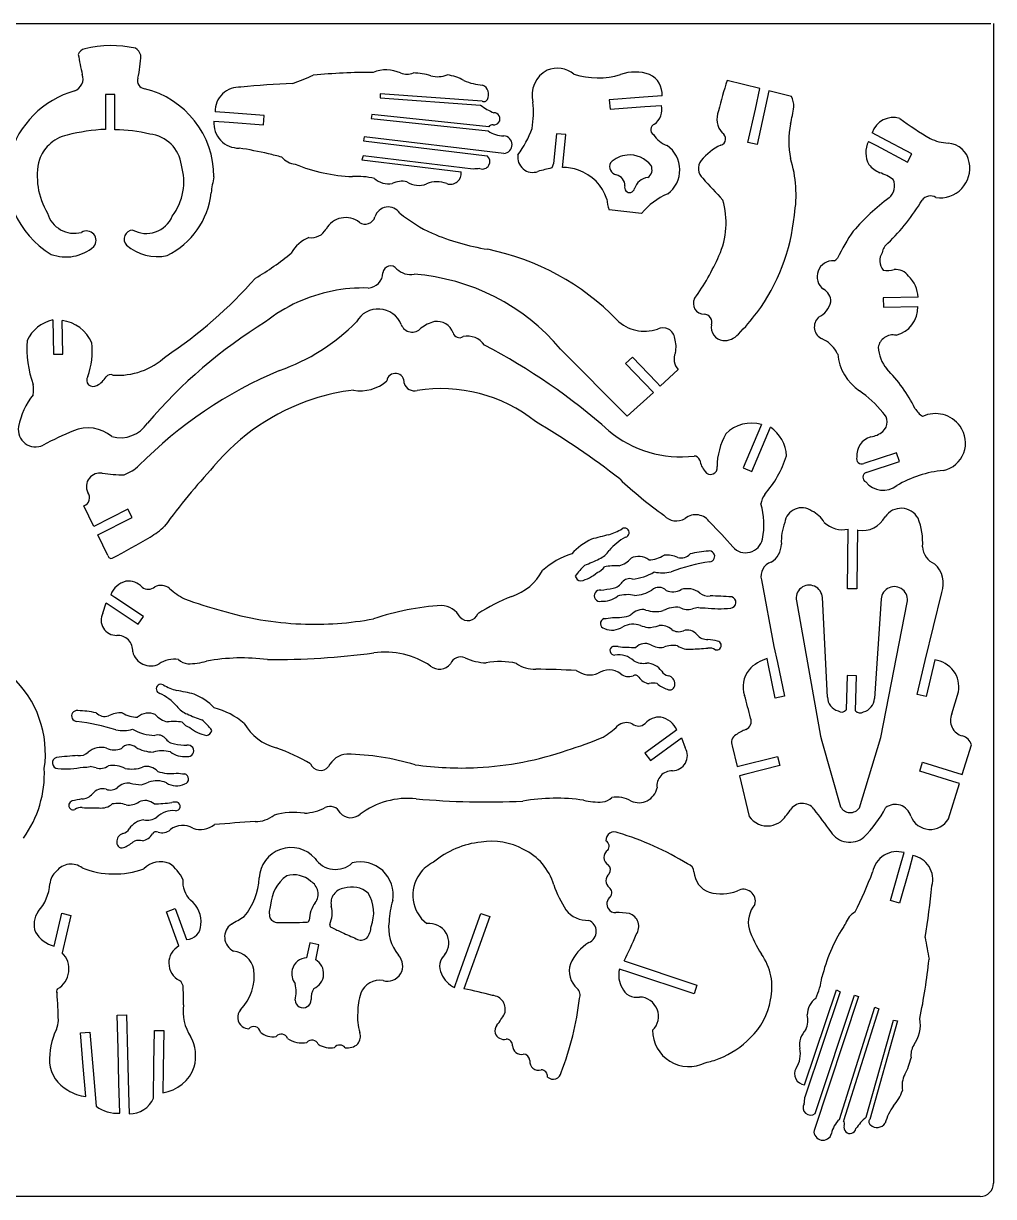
# Model space of a CAD drawing. Extents: x 0 to 240, y 0 to 132.
# Drawn here: x 130.4 to 239.7, y 0 to 132.1 of the extents above; entities that cross this region are included whole.
import ezdxf

# ---------------------------------------------------------------- set-up
doc = ezdxf.new("R2010")
doc.units = 0
doc.layers.add('WHITE', color=7, linetype='CONTINUOUS')

msp = doc.modelspace()

# ---------------------------------------------------------------- linework, layer by layer
at = {"layer": 'WHITE', "linetype": 'CONTINUOUS'}
for p, q in [((1.5, 132.138432), (239.376584, 132.138432)), ((239.673849, 132.138432), (239.673849, 1.5)), ((213.338849, 124.794492), (209.658849, 125.707992)), ((182.069776, 123.387631), (170.551349, 124.227492)), ((170.551349, 124.227492), (170.551349, 123.760492)), ((212.834849, 122.500492), (213.338849, 124.794492)), ((214.357349, 124.542492), (213.023849, 118.489492)), ((216.908986, 123.912653), (214.357349, 124.542492)), ((140.668349, 124.148992), (139.618349, 124.143492)), ((139.618349, 124.143492), (139.634349, 120.767992)), ((140.684349, 120.720492), (140.668349, 124.148992)), ((170.551349, 123.760492), (181.880849, 122.935992)), ((200.250849, 123.817992), (196.381349, 123.544992)), ((196.381349, 123.544992), (196.460349, 122.500492)), ((202.345349, 123.970492), (200.250849, 123.817992)), ((200.387349, 122.778492), (202.277369, 122.909777)), ((153.572849, 122.053992), (151.955849, 122.174992)), ((157.499849, 121.765492), (153.572849, 122.053992)), ((157.421349, 120.720492), (157.499849, 121.765492)), ((169.616849, 121.896492), (169.553849, 121.429492)), ((182.794515, 120.505398), (169.616849, 121.896492)), ((196.460349, 122.500492), (200.387349, 122.778492)), ((212.000349, 118.720492), (212.834849, 122.500492)), ((139.634349, 120.767992), (139.634305, 120.211381)), ((140.684349, 120.174492), (140.684349, 120.720492)), ((151.829876, 121.130253), (153.557349, 121.003992)), ((153.557349, 121.003992), (157.421349, 120.720492)), ((169.553849, 121.429492), (182.726349, 120.043492)), ((168.755849, 119.371492), (168.687849, 118.903992)), ((184.511376, 117.486434), (168.755849, 119.371492)), ((190.443849, 119.722992), (190.097349, 116.368492)), ((191.488349, 119.617992), (190.443849, 119.722992)), ((191.136849, 116.205492), (191.488349, 119.617992)), ((227.046849, 119.271492), (225.991349, 119.827992)), ((230.469849, 117.460492), (227.046849, 119.271492)), ((168.687849, 118.903992), (182.631849, 117.239992)), ((213.023849, 118.489492), (212.000349, 118.720492)), ((225.582107, 118.856919), (226.495349, 118.373992)), ((226.495349, 118.373992), (229.981349, 116.530992)), ((168.635349, 117.234492), (168.503849, 116.777992)), ((168.503849, 116.777992), (179.702349, 115.417992)), ((181.051313, 115.733299), (168.635349, 117.234492)), ((190.097349, 116.368492), (189.892478, 115.858984)), ((229.981349, 116.530992), (230.469849, 117.460492)), ((191.110349, 115.921992), (191.136849, 116.205492)), ((200.024849, 110.740492), (196.365906, 111.144892)), ((231.183737, 101.300742), (227.246349, 101.221992)), ((227.246349, 101.221992), (227.267349, 100.171992)), ((227.267349, 100.171992), (231.141849, 100.245492)), ((133.675251, 98.754652), (133.748849, 94.879992)), ((134.798849, 94.900992), (134.725349, 98.670492)), ((198.376349, 87.886992), (190.895349, 95.462992)), ((133.748849, 94.879992), (134.798849, 94.900992)), ((198.985349, 94.564992), (198.224349, 93.835492)), ((198.224349, 93.835492), (201.353349, 90.569992)), ((201.710349, 91.719492), (198.985349, 94.564992)), ((204.14639, 93.15802), (202.114349, 91.294492)), ((202.114349, 91.294492), (201.710349, 91.719492)), ((201.353349, 90.569992), (198.376349, 87.886992)), ((212.425349, 81.676492), (214.541321, 86.669236)), ((213.527849, 86.978992), (212.992349, 85.718992)), ((212.992349, 85.718992), (211.459349, 82.085992)), ((228.747849, 83.781492), (225.062349, 82.589992)), ((229.067849, 82.778992), (228.747849, 83.781492)), ((211.459349, 82.085992), (212.425349, 81.676492)), ((225.319529, 81.571542), (229.067849, 82.778992)), ((138.295349, 75.491992), (137.187491, 77.801703)), ((142.148849, 77.423992), (138.295349, 75.491992)), ((142.621349, 76.483992), (142.148849, 77.423992)), ((138.757349, 74.546992), (142.621349, 76.483992)), ((139.875849, 72.205492), (138.757349, 74.546992)), ((223.214349, 68.451492), (223.287849, 75.171492)), ((224.337849, 75.050992), (224.306349, 72.310492)), ((224.400722, 75.045672), (224.337849, 75.050992)), ((224.306349, 72.310492), (224.264349, 68.435992)), ((213.51724, 69.454603), (214.934849, 61.957492)), ((140.663349, 67.485492), (140.201349, 67.795492)), ((143.886849, 65.332992), (140.663349, 67.485492)), ((220.950607, 56.235657), (220.387226, 67.460295)), ((224.264349, 68.435992), (223.214349, 68.451492)), ((232.905849, 64.225492), (233.834849, 68.052492)), ((139.318943, 65.726986), (139.702349, 66.865992)), ((139.702349, 66.865992), (140.027849, 66.645492)), ((140.027849, 66.645492), (143.303849, 64.456492)), ((217.455097, 67.086908), (220.174349, 51.851192)), ((227.016591, 67.317492), (226.26145, 56.106022)), ((226.962849, 51.709442), (229.939349, 66.897492)), ((143.303849, 64.456492), (143.886849, 65.332992)), ((231.981849, 60.392992), (232.905849, 64.225492)), ((214.934849, 61.957492), (215.333849, 60.151492)), ((214.294349, 60.004492), (214.173849, 60.592492)), ((215.087349, 56.145492), (214.294349, 60.004492)), ((215.333849, 60.151492), (216.116349, 56.355492)), ((231.052349, 56.565492), (231.981849, 60.392992)), ((233.06823, 60.440292), (232.070849, 56.318992)), ((223.172349, 58.696992), (223.072343, 54.822452)), ((224.222349, 58.665492), (223.172349, 58.696992)), ((224.117022, 54.728192), (224.222349, 58.665492)), ((234.963431, 54.360656), (235.730349, 56.854492)), ((216.116349, 56.355492), (215.087349, 56.145492)), ((232.070849, 56.318992), (231.052349, 56.565492)), ((203.531849, 52.234442), (200.397849, 49.955942)), ((203.983349, 52.565192), (203.531849, 52.234442)), ((204.198849, 51.425942), (204.518849, 51.656942)), ((204.518849, 51.656942), (204.944055, 50.533411)), ((220.174349, 51.851192), (220.337349, 51.289442)), ((224.552866, 43.8029), (226.962849, 51.709442)), ((201.017349, 49.105442), (204.198849, 51.425942)), ((210.230692, 50.759169), (210.787349, 48.428192)), ((220.337349, 51.289442), (222.447849, 43.907942)), ((236.144849, 47.535692), (237.173849, 50.879942)), ((200.397849, 49.955942), (201.017349, 49.105442)), ((210.787349, 48.428192), (215.333849, 49.567442)), ((215.333849, 49.567442), (215.591349, 48.548942)), ((231.372849, 47.924192), (231.682349, 48.926942)), ((231.682349, 48.926942), (236.144849, 47.535692)), ((211.769349, 47.593442), (211.034349, 47.404442)), ((215.591349, 48.548942), (211.769349, 47.593442)), ((235.068849, 46.769192), (231.372849, 47.924192)), ((211.034349, 47.404442), (212.131349, 42.815942)), ((234.612019, 42.563883), (235.835349, 46.532942)), ((235.835349, 46.532942), (235.068849, 46.769192)), ((229.120349, 37.072442), (229.593016, 38.741903)), ((230.590349, 38.405942), (230.149349, 36.846692)), ((228.059849, 33.344942), (229.120349, 37.072442)), ((230.149349, 36.846692), (229.073349, 33.056192)), ((229.073349, 33.056192), (228.059849, 33.344942)), ((133.827455, 28.220943), (134.704349, 31.916942)), ((134.704349, 31.916942), (135.728349, 31.675442)), ((146.495849, 32.084942), (147.482849, 32.441942)), ((147.897858, 28.231437), (146.495849, 32.084942)), ((147.482849, 32.441942), (148.748349, 28.961192)), ((180.641849, 28.310192), (181.917849, 31.895942)), ((181.917849, 31.895942), (182.909849, 31.544192)), ((135.728349, 31.675442), (134.730849, 27.464942)), ((182.909849, 31.544192), (181.455849, 27.470192)), ((162.634349, 28.583192), (162.277349, 26.903192)), ((163.663349, 28.362692), (162.634349, 28.583192)), ((163.301416, 26.666924), (163.663349, 28.362692)), ((179.366349, 24.729692), (180.641849, 28.310192)), ((181.455849, 27.470192), (180.006475, 23.401246)), ((198.050849, 26.540942), (206.261849, 23.821442)), ((198.707349, 25.217942), (197.515219, 25.611707)), ((205.931349, 22.823942), (198.707349, 25.217942)), ((178.940849, 23.548442), (179.366349, 24.729692)), ((206.261849, 23.821442), (205.931349, 22.823942)), ((218.389349, 12.586442), (221.969849, 23.280692)), ((222.395349, 23.060192), (218.426319, 11.200651)), ((224.458349, 22.514192), (219.444607, 7.457174)), ((219.581349, 9.347167), (224.017349, 22.671692)), ((221.969849, 23.280692), (222.395349, 23.060192)), ((224.017349, 22.671692), (224.458349, 22.514192)), ((222.311349, 8.696167), (226.316849, 21.317192)), ((226.757849, 21.159692), (222.752098, 8.533421)), ((226.316849, 21.317192), (226.757849, 21.159692)), ((140.936349, 20.424692), (141.986349, 20.456192)), ((141.035849, 16.623692), (140.936349, 20.424692)), ((141.986349, 20.456192), (142.101849, 16.130192)), ((225.314349, 8.937667), (228.401349, 19.873442)), ((228.401349, 19.873442), (228.857849, 19.778942)), ((136.793849, 18.424442), (137.838849, 18.513692)), ((137.838849, 18.513692), (138.211349, 14.208692)), ((145.078349, 14.901692), (145.130849, 18.707942)), ((145.130849, 18.707942), (146.180849, 18.692192)), ((146.180849, 18.692192), (146.123349, 14.371442)), ((228.857849, 19.778942), (225.718582, 8.664664)), ((137.119349, 14.633942), (136.793849, 18.424442)), ((141.135849, 12.822692), (141.035849, 16.623692)), ((142.101849, 16.130192), (142.211849, 11.809442)), ((137.413268, 11.252938), (137.119349, 14.633942)), ((145.025732, 11.095418), (145.078349, 14.901692)), ((138.211349, 14.208692), (138.563349, 10.166167)), ((146.123349, 14.371442), (146.086349, 11.699192)), ((141.225071, 9.383937), (141.135849, 12.822692)), ((142.211849, 11.809442), (142.280349, 9.326167)), ((238.173849, 0), (1.5, 0))]:
    msp.add_line(p, q, dxfattribs=at)
for centre, radius, start, end in [((140.239743, 116.499301), 13.139289, 77.899091, 103.055608), ((137.570349, 128.237992), 1.10226, 105.72521, 158.162), ((181.892559, 136.571517), 46.032429, -170.088391, -167.229291), ((142.306393, 128.186347), 1.348823, 16.733314, 59.341458), ((131.375849, 128.798492), 12.2243, -13.400261, -1.049), ((171.250349, 123.014992), 3.894942, 65.4802, 112.186154), ((190.837074, 124.064851), 3.160268, 117.280444, 194.817791), ((190.512939, 124.143418), 2.952653, 50.35551, 112.383066), ((135.645849, 125.900492), 1.44094, -69.811, 20.115947), ((144.116403, 125.679152), 0.896125, 161.364741, 263.028548), ((129.445676, 207.286408), 87.667307, -69.108715, -67.476424), ((169.434734, 61.572974), 65.0495, 89.696282, 95.652386), ((173.585849, 128.516992), 2.086078, -110.162479, -69.832), ((174.137338, 119.171799), 7.38885, 73.151106, 88.698978), ((177.055398, 129.168112), 3.025952, -104.86749, -69.259813), ((177.587426, 121.665245), 4.704055, 59.127891, 83.413677), ((182.522857, 131.519923), 6.340163, -113.436313, -93.809791), ((195.066849, 134.890492), 8.8842, -107.49, -73.084204), ((199.289849, 121.649992), 5.01575, 70.938116, 109.061), ((199.836856, 124.12661), 2.513346, -3.561242, 64.270488), ((238.71109, 115.667849), 30.738204, 160.935399, 167.577864), ((139.07312, 114.27407), 10.683639, 105.917258, 164.205793), ((141.63635, 114.875952), 10.193352, -0.110539, 76.548003), ((154.716849, 122.210992), 2.761235, 86.7199, 180.747023), ((167.110849, -5.891458), 131.429991, 92.7926, 95.341919), ((181.659849, 124.150992), 1.132484, -29.843, 67.041633), ((185.97199, 128.301147), 6.747023, -127.326943, -112.665127), ((182.264349, 123.749992), 0.411364, -118.234, -23.281001), ((176.751724, 122.200768), 11.0806, -9.763198, 5.467942), ((200.099349, 122.507492), 2.21486, -51.11046, 10.4647), ((214.042322, 122.627749), 3.141456, 2.078459, 24.143001), ((183.385647, 121.395688), 0.679625, -96.500575, 91.145362), ((210.792349, 121.367992), 2.289369, 156.523201, 222.799), ((162.694849, 132.409992), 55.33804, -12.07227, -10.062), ((154.623834, 120.903309), 2.80316, 175.356241, 271.268907), ((183.23306, 120.179033), 0.546659, 82.046132, 143.343324), ((176.963394, 124.099728), 11.35535, -36.50062, -19.432979), ((201.6842, 120.176445), 0.637445, 107.748972, 239.240262), ((226.579349, 118.875492), 9.965048, 168.652, 191.34992), ((228.390207, 119.009035), 2.5348, 73.12925, 161.150377), ((251.120396, 151.074103), 36.9087, -126.578094, -120.238892), ((136.243849, 115.334992), 4.340505, 102.59, 134.183), ((140.797499, 97.326424), 22.9145, 92.909721, 103.887269), ((140.323349, 101.342492), 18.8354, 76.8093, 88.901803), ((144.171388, 115.674186), 4.03195, 7.274007, 83.591031), ((184.433084, 122.379321), 2.892929, -126.154727, -88.971595), ((184.417854, 118.485587), 1.00352, -84.652623, 86.163052), ((203.883349, 121.177492), 2.96231, -148.477, -109.456372), ((208.734709, 119.154588), 0.75878, -75.179089, 60.131095), ((234.880135, 123.965343), 5.323306, -116.163183, -93.568097), ((136.237849, 115.329492), 4.340275, 134.075598, 159.843309), ((147.318849, 71.660492), 47.02105, 76.8851, 80.986), ((200.969961, 115.639575), 3.353413, -53.602871, 54.932958), ((211.596349, 112.761992), 6.256257, 115.23807, 141.002), ((228.002275, 117.60235), 2.726015, 152.598634, 209.925596), ((234.423849, 116.125992), 2.529454, 8.25743, 87.167612), ((138.735349, 114.884992), 10.20445, 166.991402, 239.078), ((139.93343, 114.898817), 8.00525, 166.076395, 211.076588), ((147.368224, 71.650326), 47.019775, 75.067282, 76.946507), ((161.270661, 118.635708), 2.36723, -138.985071, -96.645237), ((168.0738, 133.514807), 18.6272, -112.329498, -91.939937), ((182.079849, 116.592992), 0.850478, -109.423, 49.530235), ((187.748349, 117.047492), 1.683475, 169.81395, 290.517), ((197.378967, 116.017232), 0.960213, 153.743272, 258.332988), ((198.660695, 114.285852), 3.04005, 95.168177, 134.822674), ((198.660695, 114.285852), 3.04005, 37.266835, 95.168177), ((207.894849, 115.799992), 1.468112, 142.239526, 228.574), ((203.720796, 112.856678), 13.702944, -9.662477, 17.22459), ((233.683926, 115.813559), 3.3127, -98.952597, 11.769393), ((141.881071, 114.325292), 6.5589, -36.597255, 16.468754), ((178.468071, 115.270916), 1.24301, -108.965815, 6.795308), ((184.034349, 82.065492), 33.799602, 93.79536, 95.0633), ((194.644642, 93.52849), 22.83055, 102.013923, 106.034746), ((191.158349, 110.703492), 5.21869, 70.497663, 90.526994), ((191.152849, 110.702992), 5.221, 18.3512, 70.4426), ((196.912349, 113.873992), 1.233332, -0.944, 77.238223), ((200.176943, 115.653549), 1.019531, -58.643991, 27.650302), ((228.207108, 118.363179), 3.330045, -140.442002, -114.10283), ((225.382849, 110.519492), 5.02229, 53.510379, 73.0477), ((170.815314, 110.611804), 19.4543, 167.398013, 172.783018), ((167.935567, 106.477199), 8.435464, 76.455631, 93.345941), ((171.468849, 116.421492), 2.337993, -131.78, -78.961585), ((173.050349, 111.485992), 2.873946, 79.363338, 113.237), ((174.928695, 116.321261), 2.42068, -123.835847, -68.860966), ((176.969689, 111.469851), 2.844494, 67.372213, 114.244068), ((198.670849, 113.653992), 0.56195, 159.186129, 348.692), ((200.897013, 113.04551), 1.74772, 96.226415, 163.434181), ((273.615349, 173.420492), 88.859474, -138.636511, -136.499), ((226.725849, 113.841492), 1.792712, -48.982022, 23.5313), ((142.674849, 113.996492), 8.8902, -64.094096, -6.074), ((200.113784, 112.576634), 4.012041, -176.715614, -159.092441), ((205.941349, 105.904992), 7.64105, 112.967, 140.741193), ((243.576044, 91.543513), 26.1605, 126.807902, 138.856399), ((232.564849, 111.527992), 1.179369, 59.218308, 143.699), ((171.486349, 109.889992), 1.577965, 34.4388, 162.777508), ((200.518349, 109.673992), 9.018158, -24.262, 16.614246), ((211.670849, 124.150492), 23.236476, -46.14, -30.875309), ((136.104786, 111.660206), 3.156785, -163.556948, -75.130906), ((144.205849, 111.690492), 3.205725, -118.439, -23.446579), ((166.670993, 107.742379), 2.52859, 51.907453, 150.652622), ((168.875349, 110.687492), 1.152127, -124.007349, -16.659), ((183.277049, 123.456241), 16.451451, -129.61219, -114.649689), ((195.489849, 112.600992), 21.8354, -36.696, -5.372), ((137.475849, 107.696492), 1.07127, -39.649449, 121.579), ((142.732516, 107.860501), 1.012522, 93.017863, 223.36687), ((162.834849, 109.863992), 1.855335, -98.988856, -28.397), ((187.138462, 133.930866), 27.595426, -112.865665, -99.300057), ((244.970779, 94.361656), 25.5382, 145.692729, 153.680086), ((145.437849, 111.122992), 5.24465, -131.0081, -77.657), ((164.073513, 104.304559), 4.028165, 112.300512, 151.011063), ((228.884349, 106.004992), 1.781632, 128.660593, 169.82), ((135.150849, 110.635492), 4.800405, -110.22139, -48.993), ((139.866077, 131.698807), 32.789065, -59.458297, -50.889469), ((177.177428, 79.329427), 27.9162, 44.064158, 78.634254), ((183.98149, 116.915491), 27.07065, -35.593695, -23.852963), ((228.506349, 105.412492), 1.647892, 146.589475, 219.847), ((171.743349, 103.978492), 0.863343, 34.843158, 176.171), ((173.981349, 106.040992), 2.191264, -134.264, -79.140927), ((221.565735, 103.628042), 1.7737, 85.410612, 233.697128), ((221.065819, 106.608212), 1.371598, -62.098767, -42.314427), ((227.691581, 107.595391), 3.269962, -97.91771, -76.236028), ((228.633349, 102.617992), 1.808766, 35.7133, 95.194809), ((117.565974, 137.918077), 52.014423, -56.332546, -41.490241), ((169.112121, 104.10398), 1.77117, -86.913603, -2.195051), ((172.605795, 80.015965), 23.939893, 40.183832, 85.715857), ((227.624349, 101.111492), 3.564338, 3.04351, 45.962738), ((168.656098, 84.547969), 17.795954, 88.224477, 114.561259), ((219.84734, 100.872844), 1.484676, -3.337667, 63.249179), ((168.666349, 84.552992), 17.79565, 114.598, 128.302), ((207.054155, 100.59213), 1.20207, 151.838034, 270.513383), ((218.800082, 101.375609), 2.597135, -63.367334, -13.11267), ((170.339253, 97.180233), 2.79881, 21.671706, 151.064368), ((207.018349, 98.465492), 0.925789, -17.79, 87.116198), ((195.487349, 112.591492), 21.831773, -44.983921, -36.672088), ((227.917512, 100.150032), 3.22575, -76.241977, 1.695811), ((134.612538, 94.656536), 4.203935, 102.882644, 155.304678), ((134.242415, 94.549337), 4.149355, 23.093833, 83.31633), ((187.666349, 49.987392), 57.070421, 121.748357, 139.402), ((151.882849, 114.252992), 22.43435, -70.862, -44.479229), ((174.174349, 98.691492), 1.323345, -158.84, -41.78604), ((177.519608, 94.907053), 3.740106, 103.083407, 129.095657), ((176.95122, 96.628841), 1.941276, 20.233938, 98.241018), ((200.355349, 101.920492), 4.451273, -134.472507, -71.072), ((202.408811, 96.486775), 1.366685, 7.720245, 116.489264), ((209.390386, 97.910695), 1.515086, 169.660386, 261.256783), ((220.956349, 97.957992), 1.478278, 132.149, 247.012296), ((179.497786, 97.489236), 0.749315, -165.390767, -56.44463), ((180.396529, 94.569734), 2.345655, 34.82516, 101.921997), ((200.670849, 95.729992), 3.232085, -12.083, 16.914888), ((209.29972, 98.553968), 2.145302, -93.732, -40.579958), ((218.965937, 93.422938), 3.473272, 30.986603, 66.002056), ((228.333349, 95.373992), 1.679985, 77.929269, 169.933), ((143.030917, 95.542448), 12.26875, 175.931472, 199.344955), ((130.493849, 95.151992), 7.634512, -21.281, 7.714849), ((149.162849, 32.788542), 71.3005, 48.579174, 62.2857), ((218.965937, 93.422938), 3.473272, 25.091527, 30.986603), ((231.125349, 95.994492), 4.458209, -175.795987, -141.535), ((141.026218, 100.397965), 7.885629, -94.206119, -47.028825), ((205.395908, 94.339621), 1.719731, 155.476334, 223.399771), ((227.802287, 95.4741), 5.72015, -174.197881, -124.485722), ((140.198349, 91.930492), 0.652581, 67.5248, 142.38105), ((178.39163, 47.647111), 49.285566, 112.86922, 135.252328), ((172.276349, 91.724992), 0.991315, -7.014, 171.171142), ((215.349349, 81.051992), 17.292152, 26.5644, 44.728376), ((128.955943, 90.889906), 2.567254, -12.750971, 13.250989), ((138.232667, 91.981208), 0.741906, 147.38303, 304.93813), ((137.444486, 93.698803), 2.623131, -62.454748, -31.484325), ((168.36365, 95.184937), 4.420953, -100.487723, -48.435441), ((174.436815, 91.987098), 1.237386, -161.961827, -76.277612), ((137.959719, 85.194461), 8.27965, 141.724135, 169.370366), ((170.567849, 66.593492), 24.43035, 97.0747, 108.067), ((177.438349, 73.927492), 17.0736, 51.5515, 99.126059), ((216.392709, 79.300259), 14.073698, 39.874348, 54.509068), ((170.584526, 66.599214), 24.430089, 108.108345, 140.261795), ((233.484205, 90.437726), 3.138593, -148.226901, -125.15339), ((146.77936, 16.534399), 81.9225, 51.700747, 59.745857), ((226.28521, 87.251874), 1.404445, -49.686489, 49.699485), ((233.127849, 84.789492), 3.406444, 35.4235, 115.206516), ((131.726882, 86.376176), 1.935825, 169.717527, 296.78182), ((150.258975, 51.363053), 37.679671, 112.243194, 117.94884), ((137.650022, 82.411347), 4.169657, 49.960588, 113.374392), ((141.295631, 89.090415), 3.617365, -105.442633, -32.893671), ((204.413046, 95.914828), 12.5931, -129.906167, -83.051086), ((216.153226, 82.153659), 7.633871, 150.542655, 179.525026), ((212.440102, 82.977924), 4.146293, 74.790928, 135.0388), ((212.142324, 83.209474), 4.210123, 2.927595, 55.262588), ((225.552349, 88.066492), 2.49991, -83.533994, -48.958), ((233.351722, 84.888073), 3.167175, -77.843905, 36.317716), ((226.483198, 83.464446), 2.215335, 107.043921, 184.433638), ((205.941849, 82.757992), 0.65626, 16.24085, 90.4571), ((204.665345, 87.177918), 12.269804, -41.24957, -17.812725), ((224.814404, 83.10515), 0.57172, 160.797681, 295.701519), ((140.037849, 85.886492), 4.87636, -69.839, -46.600023), ((205.888391, 32.036621), 73.782, 137.147335, 143.911201), ((209.164349, 83.379492), 2.6292, -170.411, -139.324424), ((207.788349, 82.079992), 0.74396, -146.173, 10.607301), ((138.989335, 79.970406), 1.525006, 79.925065, 205.506202), ((141.48233, 96.423772), 15.1167, -98.468674, -89.104703), ((230.659849, 116.078992), 48.36195, -133.202267, -125.56), ((225.544877, 81.022298), 0.593675, 112.30773, 243.775674), ((235.296349, 69.024492), 12.831195, 95.714834, 120.498), ((136.873039, 78.706058), 0.957465, -70.827, 39.394907), ((227.245849, 82.101492), 2.54008, -140.616, -52.719111), ((205.521349, 75.677992), 8.27555, -11.246601, 16.4184), ((215.989332, 77.621251), 2.56066, 145.055777, 171.10769), ((203.939684, 77.990618), 1.883481, -138.240497, -58.527729), ((206.116349, 74.882492), 1.91822, 32.6371, 128.472098), ((218.062849, 75.648992), 1.934499, 54.262429, 171.873), ((217.855198, 74.33075), 3.18313, 30.437455, 65.152984), ((229.261276, 75.345123), 2.182041, 29.392348, 145.57473), ((139.388349, 83.003992), 10.18035, -58.927263, -47.51), ((181.493955, 48.873282), 37.68, 40.165208, 45.866664), ((221.801696, 73.785588), 6.044278, 159.296119, 182.73724), ((222.685849, 78.142492), 3.031377, -133.49, -78.545503), ((224.863349, 77.943992), 2.934934, -99.069, -27.722362), ((224.542329, 73.716218), 7.149473, -4.284964, 22.186677), ((101.973739, 145.43513), 82.964174, -62.432423, -59.04897), ((197.338349, 67.733492), 6.97029, 115.152, 137.976161), ((231.638658, -67.346827), 146.2175, 103.976595, 104.764406), ((194.533384, 80.547652), 6.266906, -73.403484, -58.423929), ((201.279682, 68.655948), 6.402796, 118.663683, 140.053913), ((198.094159, 74.776063), 0.51483, -77.171355, 122.845886), ((211.742849, 74.452492), 1.93459, -138.739712, -11.585), ((194.257671, 74.165629), 2.534235, -67.012909, -33.497886), ((208.366944, 61.133069), 11.61015, 94.018015, 104.400477), ((207.645945, 72.110309), 0.611415, -84.404777, 98.704101), ((213.380462, 73.491061), 2.38386, -58.678169, 0.141287), ((233.887349, 73.307992), 2.21906, -176.746, -112.681861), ((140.279913, 72.294201), 0.413687, -167.617612, -77.549966), ((194.785849, 63.978992), 8.820542, 107.317, 132.131997), ((188.920903, 84.175371), 13.86965, -70.218625, -62.861947), ((196.804755, 73.585331), 2.632388, -74.806026, -39.782033), ((199.677349, 70.231492), 1.873227, 51.6942, 116.97315), ((200.632849, 75.312992), 3.617434, -86.741637, -58.092), ((202.872849, 69.348992), 2.911617, 64.8628, 96.466885), ((211.276599, 48.764525), 23.016002, 98.925768, 110.178147), ((204.471138, 73.307413), 1.371069, -105.286409, -42.652761), ((215.129164, 69.869933), 1.664571, 107.8222, 194.448606), ((183.487155, 73.402429), 6.104691, -71.858893, -28.171616), ((199.036849, 65.373992), 7.90333, 133.317572, 145.241), ((192.364066, 73.165538), 3.904936, -78.116109, -47.212791), ((194.395605, 71.941589), 1.75533, -69.281438, -34.579327), ((197.153574, 62.928525), 8.1236, 87.593531, 99.299499), ((198.501215, 75.271023), 5.73205, -85.156668, -59.008902), ((202.372472, 74.352579), 4.09985, -102.964586, -76.386549), ((231.104349, 69.073492), 2.915145, -20.501986, 48.6126), ((142.563069, 66.84455), 2.54598, 104.680126, 158.067911), ((142.160641, 67.149211), 2.17182, 43.554947, 96.418314), ((145.859962, 67.238905), 1.59872, 52.31732, 115.448714), ((193.242446, 70.062623), 0.722152, -165.343081, -95.900642), ((196.565052, 70.005526), 1.494825, -80.705881, -31.794677), ((198.671566, 68.509428), 1.095847, 73.370369, 139.718751), ((218.906849, 67.385992), 1.48224, 2.873349, 191.641), ((144.432349, 69.501492), 1.104194, -129.191755, -47.876), ((152.076349, 74.216492), 7.751075, -132.525654, -117.29), ((192.641349, 48.794642), 20.156775, 111.091, 123.294273), ((195.321257, 67.681932), 0.645338, 81.605569, 281.702605), ((194.481849, 79.219492), 10.939021, -85.104, -77.730678), ((195.601611, 69.812505), 2.766537, -93.09683, -51.984273), ((198.423978, 63.921072), 3.876705, 77.887197, 106.769561), ((199.0207, 71.874011), 4.168183, -87.019148, -58.632249), ((201.966735, 67.464611), 1.15151, 43.858521, 132.393844), ((203.522515, 70.184618), 2.054502, -110.678108, -62.161409), ((205.166701, 66.236112), 2.23906, 51.12923, 107.808042), ((207.479349, 69.018992), 1.379989, -131.117614, -79.003), ((203.948039, -28.603956), 96.343, 86.298452, 87.742765), ((210.005677, 66.920019), 0.63897, -85.328516, 75.295143), ((228.493849, 67.217992), 1.480605, -12.501525, 176.146701), ((162.461236, 104.004465), 39.235637, -110.809106, -104.483153), ((179.318294, 37.093134), 29.54835, 93.615607, 108.735552), ((177.381849, 64.125492), 2.458264, 27.3379, 88.29701), ((200.117071, 64.424559), 1.690584, 76.447378, 139.971672), ((204.011349, 63.065492), 3.31885, 84.214677, 117.849), ((205.203494, 67.663897), 1.55444, -123.484393, -69.304381), ((207.383171, 59.952267), 6.466394, 98.569633, 104.603236), ((206.848849, 68.687992), 2.380528, -100.388, -81.983975), ((208.791388, 76.720331), 10.5137, -98.811727, -83.082181), ((140.836244, 64.923294), 1.71701, 152.090504, 271.410603), ((163.187945, 100.943312), 36.483105, -106.791111, -92.428457), ((163.159849, 100.948992), 36.4876, -92.384, -79.471), ((180.449235, 66.079115), 1.208716, -136.97724, -21.153455), ((195.961561, 64.539556), 0.582362, 106.834698, 256.420224), ((190.257349, 106.761492), 42.030586, -82.432, -81.129601), ((197.225849, 69.527992), 4.321869, -96.475, -68.318552), ((201.596661, 69.165558), 3.2815, -109.278521, -74.728505), ((196.672849, 66.036492), 2.230513, -112.345659, -56.665), ((199.074907, 61.931145), 2.531705, 71.002317, 117.686733), ((203.186298, 73.927052), 10.149202, -108.898463, -104.105937), ((200.433979, 69.229527), 5.153193, -86.898637, -72.504797), ((202.224349, 62.592992), 1.738528, 46.9416, 97.974371), ((204.195965, 65.028414), 1.404639, -123.956928, -67.927197), ((205.177276, 62.403083), 1.399165, 38.828321, 108.911048), ((140.987871, 61.512233), 1.698097, -5.186678, 93.692456), ((200.429349, 60.802492), 1.488872, 64.981034, 134.869), ((202.145585, 63.931348), 2.085165, -121.405599, -79.107476), ((207.434849, 64.297992), 1.548826, -138.925105, -87.756), ((201.012849, 21.320442), 41.933931, 79.6079, 81.106868), ((208.489998, 62.073422), 0.500625, -109.197682, 79.989021), ((144.704349, 61.857992), 2.085867, -166.152, -63.018422), ((158.125696, 151.737499), 91.256, -90.168648, -82.616346), ((171.154349, 52.308142), 9.024296, 55.64016, 98.2896), ((196.954349, 61.498492), 0.505682, 110.103585, 277.095), ((196.846349, 57.342992), 4.630825, 83.266361, 90.8143), ((197.396179, 58.392144), 2.632115, 48.428441, 98.287231), ((199.188993, 80.920337), 19.0636, -95.416962, -89.429006), ((203.592349, 59.300492), 2.789629, 79.868205, 112.172), ((205.305709, 63.669098), 2.031565, -127.000046, -81.812487), ((204.397349, 96.637992), 35.000188, -88.039, -84.947157), ((207.659036, 60.497879), 1.288443, 58.857484, 97.988631), ((147.399349, 57.305992), 3.211091, 82.208628, 122.995), ((148.974349, 61.636992), 1.61881, -134.753, -92.805385), ((148.990349, 67.217992), 7.198494, -90.758, -73.697834), ((154.984993, 38.589805), 22.079685, 82.525865, 100.368866), ((177.2366, 60.98629), 1.57716, -128.836708, -38.015027), ((179.632349, 59.525992), 1.252635, 66.716348, 157.022), ((182.664338, 66.157266), 6.0393, -114.83811, -91.457965), ((184.053349, 51.903692), 8.359747, 77.073892, 100.634), ((187.883117, 62.723296), 3.31339, -126.26075, -86.481739), ((200.1984, 62.052273), 1.993444, -121.976418, -78.460969), ((200.502349, 57.920492), 2.180688, 35.2924, 87.508143), ((215.306707, 56.43359), 4.310434, 105.237322, 137.554172), ((232.672788, 57.365627), 3.09999, -9.49042, 82.671241), ((121.096277, 49.90255), 11.747563, -8.32109, 47.62936), ((179.632423, -264.193176), 323.719735, 87.692777, 88.503535), ((194.175849, 61.295992), 2.532218, -126.64, -67.946723), ((196.352623, 57.069295), 2.244225, 54.288656, 123.113113), ((198.555349, 59.951992), 1.386269, -130.093, -68.704274), ((199.299849, 58.250992), 0.475091, 32.790068, 120.488), ((201.036849, 59.348992), 1.579881, -147.85, -96.248008), ((203.204849, 59.732492), 1.075152, -149.102407, -99.199), ((202.843869, 57.784215), 0.90679, -5.024101, 77.964177), ((214.462349, 57.441992), 3.01185, 140.871139, 199.438), ((145.850849, 57.182492), 0.515255, 59.427797, 259.332), ((149.185849, 63.087492), 6.2666, -119.365, -104.377256), ((118.027849, -86.172008), 146.217, 77.532756, 78.3196), ((201.307349, 55.751992), 2.074279, 77.021847, 102.316), ((204.185291, 60.764233), 3.842395, -128.88504, -109.764403), ((203.187084, 57.626845), 0.56549, -122.173125, 7.924), ((142.909614, 50.943401), 6.40025, 42.201173, 63.599246), ((146.899349, 50.166442), 6.97225, 44.442888, 67.2696), ((84.714042, 21.327064), 131.676, 14.3191, 15.46557), ((222.640849, 56.320492), 1.69237, -177.126651, -106.349927), ((224.569349, 56.219992), 1.695935, -74.392, -3.853299), ((136.410849, 54.126342), 0.61149, 83.110967, 267.525), ((136.167349, 43.131142), 11.6066, 78.060134, 88.4357), ((139.541349, 55.452292), 1.370655, -135.211, -72.459206), ((141.30505, 51.568063), 2.909828, 85.995923, 117.655981), ((143.296602, 57.616133), 3.61821, -119.621505, -90.966624), ((144.455598, 52.575829), 1.874113, 65.567015, 130.616526), ((147.191703, 56.039097), 2.63291, -138.139548, -102.972056), ((149.709849, 56.732992), 2.5417, -144.102635, -110.707), ((154.614315, 66.954969), 13.871696, -114.730276, -107.359337), ((149.590849, 46.534292), 8.8158, 50.128809, 74.9685), ((222.552849, 55.232192), 0.661635, -125.94734, -38.263897), ((224.645349, 55.132742), 0.66551, -142.558, -55.149363), ((236.644408, 53.64493), 1.827005, 156.936695, 255.336604), ((133.765349, 30.651542), 23.0134, 72.2153, 83.465162), ((147.299906, 45.383076), 8.120464, 83.246209, 94.939677), ((149.661006, 54.497732), 1.755215, -143.235576, -108.460324), ((145.292861, 47.746739), 7.9045, 37.080327, 49.030454), ((160.503849, 56.407492), 6.1105, -149.436, -105.813022), ((191.850009, 58.491799), 7.7477, -60.300106, -45.075247), ((198.349849, 51.777592), 1.6023, 67.043013, 129.937), ((199.682049, 54.097976), 1.101975, -129.92752, -48.402119), ((202.047849, 51.841242), 2.17327, 85.890476, 138.76), ((201.661349, 51.521642), 2.54571, 24.200037, 77.7016), ((211.370185, 53.52607), 0.999115, -66.128684, 21.57354), ((141.600464, 56.58157), 4.096465, -101.34553, -74.805091), ((145.41626, 57.662268), 5.732344, -118.578053, -92.430201), ((145.527487, 50.896191), 1.09764, 42.371799, 108.830866), ((147.577506, 52.475561), 1.496775, -145.877916, -97.064041), ((151.645159, 55.810154), 3.91353, -130.467345, -99.557275), ((150.889722, 52.669674), 0.726455, -81.636869, -12.484551), ((180.216714, 87.824211), 39.2412, -73.107609, -66.779038), ((211.154849, 51.148142), 1.002609, 120.876283, 202.826), ((213.973349, 47.115292), 5.920585, 111.801292, 124.26), ((235.821259, 50.526836), 1.397921, 14.631055, 75.048711), ((139.129849, 48.359792), 2.239475, 74.484818, 131.186), ((140.614849, 52.370942), 2.05415, -115.55, -66.94452), ((142.281701, 49.719916), 1.150177, 50.052494, 138.574751), ((145.055849, 54.240292), 4.16933, -119.225, -90.842231), ((149.276417, 61.767806), 10.940911, -99.910216, -92.546631), ((148.911617, 50.203965), 0.645245, -99.433096, 100.838368), ((152.352719, 31.445571), 20.154745, 59.032289, 71.227557), ((179.693349, 84.753492), 36.481721, -87.115804, -70.919229), ((203.458349, 49.672492), 1.71712, -88.940233, 30.0909), ((134.268849, 48.845692), 0.638575, 106.730958, 267.616), ((144.253167, -46.349967), 96.345357, 94.61584, 96.058211), ((136.708126, 51.042), 1.37496, -98.713683, -46.468048), ((145.973137, 46.322997), 3.874069, 75.677691, 104.631161), ((148.548349, 52.323692), 2.768285, -125.737, -84.662379), ((166.976849, 47.383842), 2.457125, 93.934612, 154.983), ((166.157349, 20.293392), 29.54895, 73.623083, 88.7378), ((120.373167, 47.64868), 12.359413, -35.993159, 2.567968), ((135.073064, 58.687055), 10.512264, -94.532775, -78.774868), ((137.351942, 50.738184), 2.373707, -95.621312, -77.256639), ((137.116849, 41.997342), 6.4702, 77.2271, 83.266048), ((139.037349, 49.788192), 1.559745, -108.310684, -54.229), ((140.418849, 45.241042), 3.315055, 64.53, 98.146365), ((142.582349, 51.436242), 3.28619, -102.975911, -68.395), ((144.254849, 46.758492), 1.68706, 42.2425, 105.911231), ((146.936849, 51.971942), 4.323655, -109.356431, -81.267), ((152.451212, 89.45359), 42.036818, -96.636101, -95.333953), ((148.401849, 47.034842), 0.581385, -74.285, 75.905981), ((163.831448, 49.204914), 1.20652, -156.685816, -40.400954), ((179.685849, 84.752992), 36.4816, -98.19, -87.104), ((203.451468, 46.253001), 1.70311, 88.699967, 187.383147), ((142.220349, 44.841642), 1.73641, 84.379612, 135.42), ((143.736312, 51.546488), 5.1556, -105.132815, -90.721717), ((140.757235, 56.110208), 10.1464, -73.309069, -68.506529), ((145.392349, 44.306942), 2.53437, 64.577533, 111.225), ((147.634349, 48.506992), 2.232455, -121.126, -65.522807), ((136.944849, 46.327542), 1.54288, -89.952, -38.73662), ((139.273349, 44.533192), 1.397495, 73.251996, 143.617), ((140.153007, 47.188985), 1.401225, -109.89987, -53.64906), ((195.464349, 46.055942), 1.61905, -84.846451, -42.955), ((197.211849, 41.791992), 3.210395, 59.3427, 100.091744), ((199.715849, 46.454592), 2.08937, -114.517891, -11.609), ((135.984149, 44.067886), 0.503029, 102.57493, 290.965859), ((145.058849, 3.642132), 41.9348, 101.154788, 102.651), ((136.878619, 42.522017), 1.29173, 84.671005, 123.581234), ((138.619483, 78.768695), 34.998086, -92.654537, -89.558855), ((139.102216, 45.788304), 2.027903, -96.036833, -50.761332), ((140.987349, 41.498242), 2.785345, 70.1386, 102.489942), ((142.243849, 46.181242), 2.086475, -98.549501, -56.397), ((144.08846, 43.119991), 1.49246, 47.645261, 117.532072), ((144.530849, 63.274992), 19.06045, -88.307042, -82.318), ((147.779849, 39.812692), 4.62638, 91.1393, 98.716443), ((147.529849, 43.959092), 0.504395, -94.746, 71.745625), ((161.610849, 49.199942), 6.04615, -86.118336, -62.769), ((164.919849, 42.694592), 1.252835, 25.3342, 115.655174), ((173.683349, 35.827492), 9.02175, 84.0383, 126.68115), ((182.620225, 135.703739), 91.25462, -95.029296, -87.476797), ((190.412803, 22.781758), 22.08095, 82.005999, 99.844241), ((195.228849, 51.630442), 7.1971, -104.033817, -86.966), ((218.13026, 42.663711), 1.621775, 36.788571, 148.587309), ((338.26997, 130.764599), 147.359222, -143.752538, -142.51801), ((223.530469, 44.458856), 1.214731, -153.029774, -32.683693), ((215.045349, 50.428742), 14.12927, -44.76082, -28.014), ((228.615809, 42.385843), 1.783585, 14.998781, 127.943313), ((144.134849, 40.244142), 2.180635, 94.873062, 147.223), ((144.277349, 44.380892), 1.991145, -99.474, -55.908364), ((147.219849, 40.841742), 2.628435, 84.141942, 134.017), ((156.546067, 45.551638), 3.308546, -91.207573, -51.337892), ((160.794849, 34.898792), 8.35915, 81.5711, 105.130167), ((167.255765, 44.249192), 1.57669, -139.76061, -48.810079), ((214.187849, 44.264392), 2.515393, -144.841901, -82.176), ((211.337226, 46.977385), 6.425468, -47.7296, -32.669384), ((232.542898, 43.724069), 2.372192, -158.312318, -29.279976), ((141.35975, 41.943073), 1.07492, -78.649805, -28.833578), ((145.319614, 40.621148), 0.472485, 61.442506, 149.962015), ((145.987849, 42.348892), 1.38521, -108.622783, -47.345), ((148.30901, 39.560946), 2.24534, 59.103979, 128.0064), ((150.316349, 43.870942), 2.53178, -109.722684, -51.034), ((178.318543, -280.736454), 323.718, 93.868854, 94.679594), ((196.941048, 40.147387), 0.934665, 62.071014, 184.094316), ((187.645849, 8.759012), 33.65245, 58.5448, 73.188687), ((214.187849, 44.264392), 2.516635, -82.176, -54.222), ((223.476231, 42.432882), 2.525952, -148.010939, -50.64865), ((141.796849, 40.012092), 0.90559, 104.421598, 187.643), ((141.462375, 39.838819), 0.565544, 174.639963, 304.354999), ((140.334349, 42.927242), 3.8386, -67.851451, -48.689), ((143.413849, 38.043642), 2.073325, 80.0713, 105.253306), ((143.541849, 41.651442), 1.582255, -81.660504, -30.111), ((182.976849, 30.026342), 9.95745, 96.0449, 129.944487), ((183.114849, 32.588942), 7.43475, 61.1178, 99.183722), ((195.636441, 39.459511), 0.724186, -37.872919, 59.060536), ((160.519692, 35.707971), 3.596259, 41.27687, 177.163724), ((183.977349, 33.306342), 6.403, 16.449, 64.777474), ((196.769849, 38.195792), 0.99325, 124.442, 237.733225), ((228.807849, 36.050092), 2.803985, 73.7387, 169.680474), ((230.069349, 35.693992), 2.761565, -14.921, 79.125248), ((135.730349, 35.382192), 2.064066, 52.268741, 142.387), ((140.582849, 46.091942), 9.761229, -111.575, -69.986313), ((145.828349, 35.003742), 2.702046, 67.952266, 134.825), ((144.191211, 33.760034), 4.591161, 25.242383, 54.724594), ((165.533349, 39.623792), 2.778945, -146.263, -47.616477), ((168.336326, 33.990062), 3.69982, -10.041817, 104.554148), ((178.326349, 33.969442), 4.081725, 115.274, 143.994), ((195.793225, 36.783534), 0.725881, -37.919834, 52.052305), ((204.995349, 36.565092), 0.925555, 0.204505, 76.795961), ((135.444984, 35.019854), 2.110108, 129.762332, 174.436376), ((151.094849, 35.413742), 2.767681, 173.69, 227.080429), ((149.814702, 36.150357), 7.11805, -40.379381, -2.129024), ((162.48122, 32.624202), 4.260675, 124.939462, 177.579712), ((160.859102, 33.445069), 2.794271, 47.421932, 107.022518), ((178.321349, 33.963492), 4.081185, 143.885161, 232.147667), ((196.953681, 35.572813), 0.964465, 127.552389, 232.816035), ((208.534362, 36.726826), 2.618262, -176.530927, -110.154898), ((182.028349, 53.085592), 47.0232, -26.56876, -20.585), ((128.226349, 35.555992), 5.129194, -42.271, -3.706294), ((161.915349, 34.072692), 1.65564, -36.058982, 59.7376), ((166.678349, 33.074042), 1.656785, 96.426164, 192.333), ((167.38757, 32.068603), 2.798665, 49.293484, 108.643035), ((203.480055, 39.858711), 14.177363, -160.470919, -147.681432), ((195.934849, 34.223042), 0.726665, -38.020546, 53.1367), ((208.969849, 39.293142), 5.1993, -104.908355, -69.232), ((211.482349, 33.254142), 1.354185, -15.448, 119.599148), ((102.086349, 49.312442), 131.435, -8.808, -6.259038), ((147.283349, 30.945792), 3.109923, -6.107399, 51.7161), ((165.90449, 31.085578), 3.328165, 142.792015, 179.155274), ((165.579849, 31.974292), 4.255471, -21.33744, 31.3804), ((180.983224, 30.568037), 9.42225, 162.859423, 177.511364), ((197.121849, 32.968292), 1.01441, 127.283, 214.074748), ((134.116154, 30.65791), 2.546211, 145.340639, 199.913529), ((160.408349, 31.965642), 2.339429, 158.997137, 194.195), ((161.825849, 31.949542), 3.324523, -22.979, 13.403124), ((193.945349, 34.242642), 3.136995, -141.249134, -87.602), ((197.074349, 32.935442), 0.95667, -145.961, -87.17149), ((197.342849, 23.233392), 8.74935, 81.446114, 91.4493), ((198.140668, 30.410257), 1.558743, -34.442537, 71.15236), ((215.176849, 30.863842), 3.13492, 139.652985, 193.305), ((225.245596, 29.98965), 2.367275, 119.332972, 161.631501), ((148.687349, 30.648692), 1.688602, -87.929765, -1.146), ((154.796057, 29.246186), 1.758066, 124.578318, 244.917802), ((127.484349, 77.123992), 53.3685, -60.458, -58.666476), ((159.075349, 31.937642), 1.082677, -149.732836, -83.609841), ((159.905042, 88.365046), 57.507726, -90.706597, -87.693715), ((162.276513, 31.207411), 0.308868, -100.687303, -13.626595), ((165.189849, 30.595742), 0.308455, 169.549426, 257.442), ((167.207459, 30.530984), 2.338527, -37.800174, -2.575589), ((176.346849, 30.259742), 4.83056, 171.459, 219.506647), ((176.111849, 28.576442), 2.184495, -36.879244, 97.758), ((193.56217, 29.858868), 1.35128, -67.611764, 67.622877), ((238.447349, 20.323792), 18.62955, 146.021, 147.584), ((134.573349, 31.417892), 3.282832, -150.285578, -103.133), ((190.371663, 81.964152), 57.508595, -116.042978, -114.775181), ((190.346849, 81.975492), 57.5085, -114.748, -113.003), ((168.420124, 29.974574), 1.082744, -120.308158, -54.084428), ((149.640217, 50.635654), 54.075359, -26.460232, -22.974753), ((225.466349, 34.930192), 14.1735, -160.257017, -147.465), ((238.453583, 20.332823), 18.629975, 147.617725, 166.448849), ((318.504296, 43.225207), 87.664331, -170.78496, -169.150862), ((148.958349, 26.294892), 2.207987, 118.706, 242.526335), ((196.775849, 24.168642), 5.1967, 121.290153, 156.994), ((132.898349, 25.625642), 2.596359, -59.628, 45.106109), ((153.725349, 25.002592), 2.67121, 12.3717, 83.0023), ((162.40308, 25.102009), 1.805567, 93.993042, 164.816025), ((162.396988, 25.106836), 1.803293, -67.72129, 59.897904), ((171.381349, 25.985342), 1.72537, -106.452326, 44.1284), ((179.030071, 25.936238), 1.77128, 131.374573, 209.049688), ((208.304292, 23.58424), 6.406, -12.775688, 35.535737), ((167.695041, 33.436928), 65.059, -11.872682, -5.921819), ((150.874849, 24.888342), 5.5026, -44.316, 7.167424), ((162.396988, 25.106836), 1.798426, 164.913607, 218.848367), ((194.480849, 25.396692), 2.61478, 162.115844, 228.505), ((200.302883, 24.951137), 2.86486, 166.668975, 209.919946), ((147.424349, 23.544942), 0.943971, -4.894765, 56.9134), ((157.095849, 23.079742), 4.002989, -13.634, 12.980666), ((170.528036, 22.040163), 2.319365, 80.953779, 158.309414), ((180.137849, 26.152692), 2.86609, -157.938, -114.685086), ((211.994349, 25.899092), 8.43385, -25.071853, -8.187), ((134.562849, 23.096542), 0.455332, 140.584935, 205.933), ((71.710349, 18.146892), 62.623491, 1.55101, 4.350564), ((121.165349, 21.763642), 27.252621, -0.386739, 3.57798), ((164.734349, 22.387992), 1.959022, 147.583, 186.147917), ((175.003494, 20.792423), 6.9567, 162.387325, 180.478115), ((169.273813, -29.600698), 54.077686, 75.06708, 78.552644), ((183.103798, 21.091496), 1.562734, -19.2255, 86.140594), ((192.175849, 22.709892), 0.926425, -24.894, 51.826532), ((199.452849, 24.215042), 1.773915, -157.009, -79.25398), ((199.741349, 20.288842), 2.18372, -45.786983, 88.8908), ((153.378849, 20.812492), 5.020371, 171.209934, 213.865629), ((161.886349, 22.157168), 0.900491, -178.662342, 1.337658), ((159.578565, 26.118908), 33.65275, -21.12866, -6.481813), ((207.207179, 23.338734), 7.4373, -47.11921, -9.05954), ((221.026044, 20.447837), 2.337395, 126.564951, 179.409963), ((130.236849, 20.225042), 4.092031, -19.875, -5.372298), ((155.835273, 20.1953), 1.32956, 140.324494, 232.277176), ((173.617399, 20.172785), 5.5986, 174.243067, 197.688584), ((176.961349, 24.881542), 8.7501, -39.446517, -29.469), ((215.874953, 19.895444), 2.872263, -22.367494, 11.577895), ((227.530241, 19.345094), 3.896635, -36.201296, 10.449828), ((141.230349, 15.416292), 7.9205, 154.43801, 182.698), ((155.843349, 20.315392), 1.43098, -125.035782, -93.043), ((156.332807, 18.377868), 0.760485, 10.687533, 138.030536), ((158.439045, 20.015164), 2.021271, -132.246572, -78.297422), ((184.442849, 18.697792), 0.956475, 139.249, 198.255868), ((205.347849, 18.719072), 4.083745, 179.935515, 296.82987), ((220.231533, 17.078274), 2.42159, 134.603125, 189.558059), ((145.031349, 15.771942), 4.742831, -14.407098, 28.2243), ((159.418849, 17.532342), 0.760515, 21.8537, 138.532402), ((161.765349, 20.203642), 2.897405, -124.488072, -79.083), ((162.884349, 16.860242), 0.757345, 22.3847, 138.845698), ((166.862349, 18.508942), 1.76938, -97.556981, -48.418), ((166.870849, 18.075892), 1.46704, -37.372688, 15.6519), ((184.499849, 18.713592), 1.01548, -161.905, -75.286336), ((184.757849, 17.006842), 0.724585, -1.237686, 90.0066), ((205.105719, 24.807438), 9.958193, -68.499625, -44.008003), ((164.953225, 19.249073), 2.506952, -123.087653, -79.215568), ((166.013928, 16.308584), 0.76047, 35.937163, 141.074162), ((186.450349, 16.979042), 0.96817, 179.281, 284.321866), ((186.689849, 15.316321), 0.724621, 0.005664, 90), ((215.066349, 16.056892), 2.84542, -34.252151, 12.5706), ((232.448849, 15.945242), 2.08675, 148.23883, 188.65), ((137.123349, 15.376392), 3.819309, -174.999125, -117.305), ((145.497849, 16.029842), 4.370453, -82.261374, -19.209), ((188.401849, 15.216342), 0.992435, 174.214, 287.847107), ((205.132849, 24.818892), 9.95895, -78.073, -68.669), ((223.188854, 17.29277), 7.38625, -28.552193, -12.998617), ((188.705881, 13.547611), 0.724051, -6.697364, 89.98979), ((190.052228, 14.151298), 0.9311, -132.349513, -10.080701), ((218.489349, 13.825192), 1.24278, 149.528, 265.384718), ((232.386535, 12.415466), 3.026053, 153.568521, 189.12843), ((138.001125, 16.119667), 4.902104, -122.443046, -96.887445), ((224.93036, 13.393952), 4.70047, -42.40824, -18.077405), ((142.358849, 12.218992), 2.89389, -91.554403, -22.846), ((184.847849, 15.078092), 33.8016, -7.861205, -6.587), ((140.937849, 13.326242), 3.952762, -126.921428, -85.833), ((219.061349, 10.019307), 0.849745, 149.16, 307.727269), ((233.593849, 6.576532), 6.34585, 144.916391, 164.563), ((224.259137, 6.554889), 2.894641, 132.290837, 169.459469), ((222.342775, 8.169639), 0.547615, -20.019088, 41.628751), ((223.501761, 7.770548), 0.678315, 161.82107, 349.886442), ((229.740214, 3.84583), 6.746487, 130.997423, 145.661083), ((226.033225, 8.398566), 0.412079, 139.778351, 235.022611), ((226.545849, 8.911187), 1.13302, -131.371, -34.733745), ((220.443349, 7.346682), 1.004835, 173.687, 344.869726), ((238.173849, 1.5), 1.5, -90, 0)]:
    msp.add_arc(centre, radius, start, end, dxfattribs=at)

doc.saveas('drawing.dxf')
